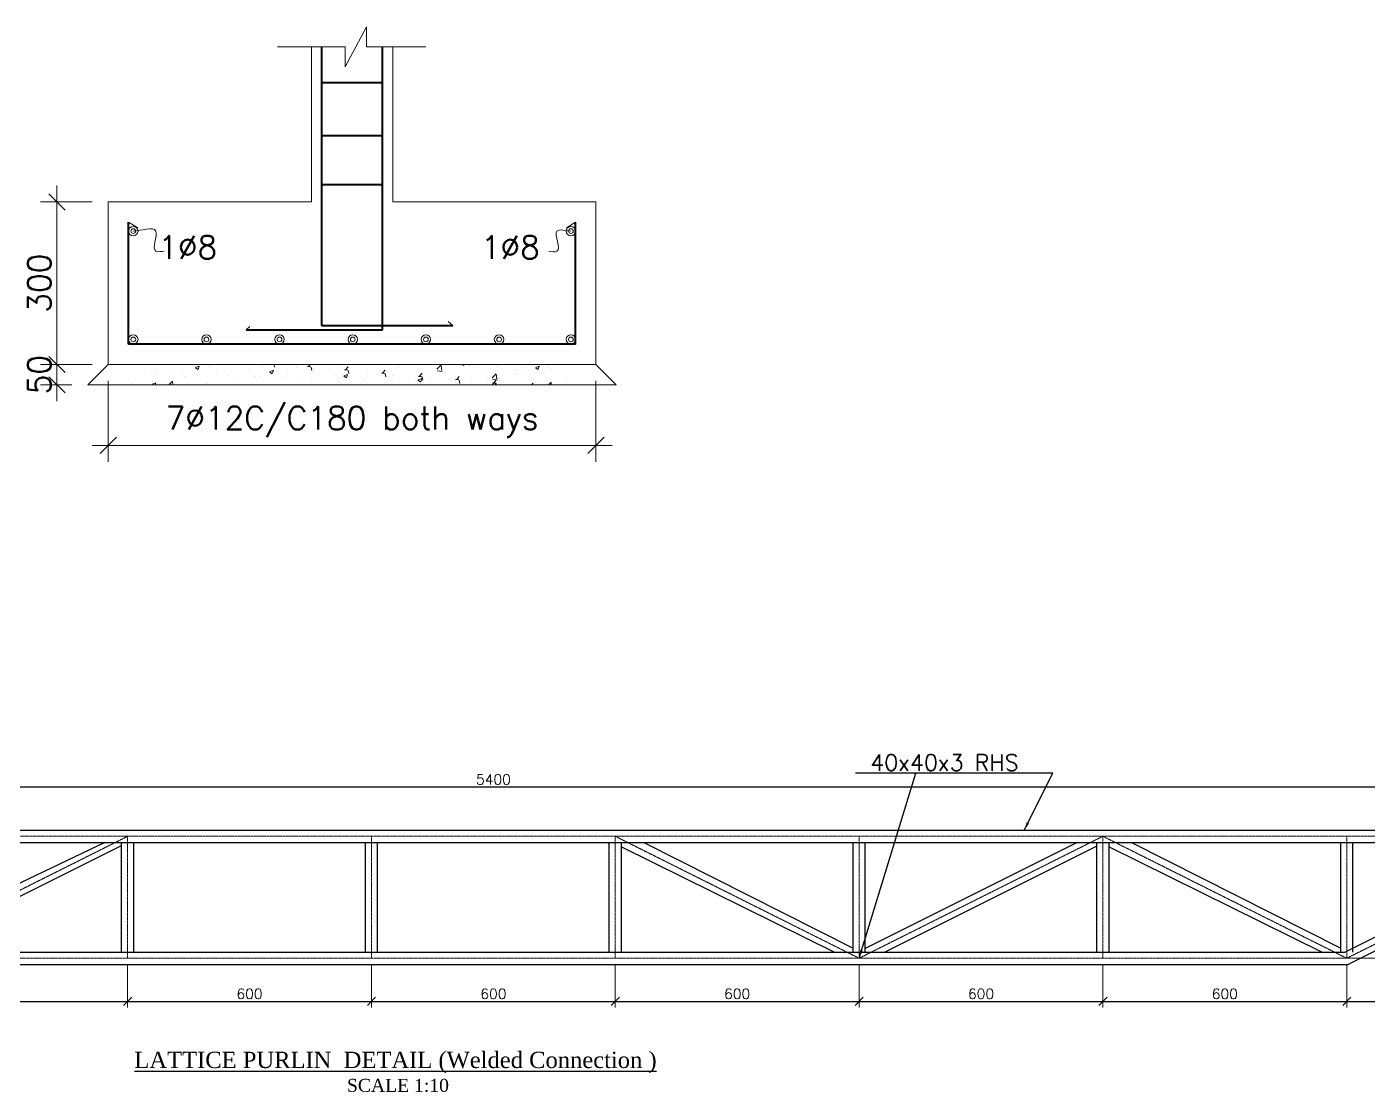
# Model space of a CAD drawing. Extents: x 60675 to 406257, y -6788 to 756297.
# Drawn here: x 390903 to 394203, y 746448 to 749068 of the extents above; entities that cross this region are included whole.
import ezdxf

# ---------------------------------------------------------------- set-up
doc = ezdxf.new("R2010")
doc.units = 0
doc.linetypes.add('CENTER2', pattern=[1.125, 0.75, -0.125, 0.125, -0.125])
doc.linetypes.add('CENTERX2', pattern=[101.6, 63.5, -12.7, 12.7, -12.7])
doc.layers.get('0').update_dxf_attribs({"linetype": 'CONTINUOUS'})
doc.layers.get('Defpoints').update_dxf_attribs({"linetype": 'CONTINUOUS'})
for name, color, linetype, lineweight in [('AR-BACKGROUND', 13, 'CONTINUOUS', 25), ('Axis', 144, 'CENTERX2', 9), ('DIM', 247, 'CONTINUOUS', 20), ('HATCH', 8, 'CONTINUOUS', 5), ('REIN', 6, 'CONTINUOUS', 40), ('reinfor', 123, 'CONTINUOUS', 40), ('TEXT', 7, 'CONTINUOUS', 25)]:
    doc.layers.add(name, color=color, linetype=linetype, lineweight=lineweight)
for name, color, linetype in [('concrete', 2, 'CONTINUOUS'), ('reinfor.', 6, 'CONTINUOUS'), ('TRUSS-LAYOUT', 30, 'CONTINUOUS')]:
    doc.layers.add(name, color=color, linetype=linetype)
doc.styles.add('BOLDTEXT4', font='italic.shx')
doc.styles.add('normal 2.5', font='romans.shx')
doc.styles.add('TEXT50-2.25', font='romans.shx')
doc.dimstyles.new('DIM-10', dxfattribs={"dimtxt": 25, "dimasz": 20, "dimexe": 15, "dimexo": 15, "dimgap": 6, "dimtad": 1, "dimdec": 0, "dimzin": 0, "dimdsep": 46, "dimtxsty": 'TEXT50-2.25', "dimblk1": 'OBLIQUE', "dimblk2": 'OBLIQUE', "dimsah": 1, "dimcen": 5, "dimdle": 15, "dimclrd": 9, "dimclre": 9, "dimclrt": 3, "dimadec": 0, "dimazin": 0, "dimtfac": 1, "dimtdec": 0, "dimtix": 1, "dimtmove": 0, "dimatfit": 0, "dimfxl": 1, "dimtolj": 1, "dimtzin": 0, "dimlwe": -1, "dimarcsym": 0})

# ---------------------------------------------------------------- blocks, each defined once
blk = doc.blocks.new('_Oblique')
at = {"color": 0, "linetype": 'ByBlock', "lineweight": -2}
blk.add_line((-0.5, -0.5), (0.5, 0.5), dxfattribs=at)
blk = doc.blocks.new('*D120')
at = {"layer": 'Defpoints', "color": 0, "lineweight": 25}
for p in [(390550.8, 746776.9), (391150.8, 746776.9), (391150.8, 746671)]:
    blk.add_point(p, dxfattribs=at)
at = {"layer": 'DIM', "color": 9}
for p, q in [((390550.8, 746761.9), (390550.8, 746656)), ((391150.8, 746761.9), (391150.8, 746656))]:
    blk.add_line(p, q, dxfattribs=at)
at = {"layer": 'DIM', "color": 9, "lineweight": -2}
blk.add_line((390535.8, 746671), (391165.8, 746671), dxfattribs=at)
at = {"layer": 'DIM', "color": 9, "lineweight": -2, "xscale": 20, "yscale": 20, "zscale": 20, "rotation": 180}
blk.add_blockref('_Oblique', (390550.8, 746671), dxfattribs=at)
at = {"layer": 'DIM', "color": 9, "lineweight": -2, "xscale": 20, "yscale": 20, "zscale": 20}
blk.add_blockref('_Oblique', (391150.8, 746671), dxfattribs=at)
at = {"layer": 'DIM', "color": 3, "insert": (390850.8, 746689.5), "char_height": 25, "attachment_point": 5, "style": 'TEXT50-2.25'}
blk.add_mtext('\\A1;600', dxfattribs=at)
blk = doc.blocks.new('*D121')
at = {"layer": 'Defpoints', "color": 0, "lineweight": 25}
for p in [(391150.8, 746776.9), (391750.8, 746776.9), (391750.8, 746671)]:
    blk.add_point(p, dxfattribs=at)
at = {"layer": 'DIM', "color": 9}
for p, q in [((391150.8, 746761.9), (391150.8, 746656)), ((391750.8, 746761.9), (391750.8, 746656))]:
    blk.add_line(p, q, dxfattribs=at)
at = {"layer": 'DIM', "color": 9, "lineweight": -2}
blk.add_line((391135.8, 746671), (391765.8, 746671), dxfattribs=at)
at = {"layer": 'DIM', "color": 9, "lineweight": -2, "xscale": 20, "yscale": 20, "zscale": 20, "rotation": 180}
blk.add_blockref('_Oblique', (391150.8, 746671), dxfattribs=at)
at = {"layer": 'DIM', "color": 9, "lineweight": -2, "xscale": 20, "yscale": 20, "zscale": 20}
blk.add_blockref('_Oblique', (391750.8, 746671), dxfattribs=at)
at = {"layer": 'DIM', "color": 3, "insert": (391450.8, 746689.5), "char_height": 25, "attachment_point": 5, "style": 'TEXT50-2.25'}
blk.add_mtext('\\A1;600', dxfattribs=at)
blk = doc.blocks.new('*D122')
at = {"layer": 'Defpoints', "color": 0, "lineweight": 25}
for p in [(391750.8, 746776.9), (392350.8, 746776.9), (392350.8, 746671)]:
    blk.add_point(p, dxfattribs=at)
at = {"layer": 'DIM', "color": 9}
for p, q in [((391750.8, 746761.9), (391750.8, 746656)), ((392350.8, 746761.9), (392350.8, 746656))]:
    blk.add_line(p, q, dxfattribs=at)
at = {"layer": 'DIM', "color": 9, "lineweight": -2}
blk.add_line((391735.8, 746671), (392365.8, 746671), dxfattribs=at)
at = {"layer": 'DIM', "color": 9, "lineweight": -2, "xscale": 20, "yscale": 20, "zscale": 20, "rotation": 180}
blk.add_blockref('_Oblique', (391750.8, 746671), dxfattribs=at)
at = {"layer": 'DIM', "color": 9, "lineweight": -2, "xscale": 20, "yscale": 20, "zscale": 20}
blk.add_blockref('_Oblique', (392350.8, 746671), dxfattribs=at)
at = {"layer": 'DIM', "color": 3, "insert": (392050.8, 746689.5), "char_height": 25, "attachment_point": 5, "style": 'TEXT50-2.25'}
blk.add_mtext('\\A1;600', dxfattribs=at)
blk = doc.blocks.new('*D125')
at = {"layer": 'Defpoints', "color": 0, "lineweight": 25}
for p in [(392350.8, 746776.9), (392950.8, 746777.1), (392950.8, 746671)]:
    blk.add_point(p, dxfattribs=at)
at = {"layer": 'DIM', "color": 9}
for p, q in [((392350.8, 746761.9), (392350.8, 746656)), ((392950.8, 746762.1), (392950.8, 746656))]:
    blk.add_line(p, q, dxfattribs=at)
at = {"layer": 'DIM', "color": 9, "lineweight": -2}
blk.add_line((392335.8, 746671), (392965.8, 746671), dxfattribs=at)
at = {"layer": 'DIM', "color": 9, "lineweight": -2, "xscale": 20, "yscale": 20, "zscale": 20, "rotation": 180}
blk.add_blockref('_Oblique', (392350.8, 746671), dxfattribs=at)
at = {"layer": 'DIM', "color": 9, "lineweight": -2, "xscale": 20, "yscale": 20, "zscale": 20}
blk.add_blockref('_Oblique', (392950.8, 746671), dxfattribs=at)
at = {"layer": 'DIM', "color": 3, "insert": (392650.8, 746689.5), "char_height": 25, "attachment_point": 5, "style": 'TEXT50-2.25'}
blk.add_mtext('\\A1;600', dxfattribs=at)
blk = doc.blocks.new('*D126')
at = {"layer": 'Defpoints', "color": 0, "lineweight": 25}
for p in [(392950.8, 746777.1), (393550.8, 746776.9), (393550.8, 746671)]:
    blk.add_point(p, dxfattribs=at)
at = {"layer": 'DIM', "color": 9}
for p, q in [((392950.8, 746762.1), (392950.8, 746656)), ((393550.8, 746761.9), (393550.8, 746656))]:
    blk.add_line(p, q, dxfattribs=at)
at = {"layer": 'DIM', "color": 9, "lineweight": -2}
blk.add_line((392935.8, 746671), (393565.8, 746671), dxfattribs=at)
at = {"layer": 'DIM', "color": 9, "lineweight": -2, "xscale": 20, "yscale": 20, "zscale": 20, "rotation": 180}
blk.add_blockref('_Oblique', (392950.8, 746671), dxfattribs=at)
at = {"layer": 'DIM', "color": 9, "lineweight": -2, "xscale": 20, "yscale": 20, "zscale": 20}
blk.add_blockref('_Oblique', (393550.8, 746671), dxfattribs=at)
at = {"layer": 'DIM', "color": 3, "insert": (393250.8, 746689.5), "char_height": 25, "attachment_point": 5, "style": 'TEXT50-2.25'}
blk.add_mtext('\\A1;600', dxfattribs=at)
blk = doc.blocks.new('*D127')
at = {"layer": 'Defpoints', "color": 0, "lineweight": 25}
for p in [(393550.8, 746776.9), (394150.8, 746776.9), (394150.8, 746671)]:
    blk.add_point(p, dxfattribs=at)
at = {"layer": 'DIM', "color": 9}
for p, q in [((393550.8, 746761.9), (393550.8, 746656)), ((394150.8, 746761.9), (394150.8, 746656))]:
    blk.add_line(p, q, dxfattribs=at)
at = {"layer": 'DIM', "color": 9, "lineweight": -2}
blk.add_line((393535.8, 746671), (394165.8, 746671), dxfattribs=at)
at = {"layer": 'DIM', "color": 9, "lineweight": -2, "xscale": 20, "yscale": 20, "zscale": 20, "rotation": 180}
blk.add_blockref('_Oblique', (393550.8, 746671), dxfattribs=at)
at = {"layer": 'DIM', "color": 9, "lineweight": -2, "xscale": 20, "yscale": 20, "zscale": 20}
blk.add_blockref('_Oblique', (394150.8, 746671), dxfattribs=at)
at = {"layer": 'DIM', "color": 3, "insert": (393850.8, 746689.5), "char_height": 25, "attachment_point": 5, "style": 'TEXT50-2.25'}
blk.add_mtext('\\A1;600', dxfattribs=at)
blk = doc.blocks.new('*D128')
at = {"layer": 'Defpoints', "color": 0, "lineweight": 25}
for p in [(394150.8, 746776.9), (394751, 746780.6), (394751, 746671)]:
    blk.add_point(p, dxfattribs=at)
at = {"layer": 'DIM', "color": 9}
for p, q in [((394150.8, 746761.9), (394150.8, 746656)), ((394751, 746765.6), (394751, 746656))]:
    blk.add_line(p, q, dxfattribs=at)
at = {"layer": 'DIM', "color": 9, "lineweight": -2}
blk.add_line((394135.8, 746671), (394766, 746671), dxfattribs=at)
at = {"layer": 'DIM', "color": 9, "lineweight": -2, "xscale": 20, "yscale": 20, "zscale": 20, "rotation": 180}
blk.add_blockref('_Oblique', (394150.8, 746671), dxfattribs=at)
at = {"layer": 'DIM', "color": 9, "lineweight": -2, "xscale": 20, "yscale": 20, "zscale": 20}
blk.add_blockref('_Oblique', (394751, 746671), dxfattribs=at)
at = {"layer": 'DIM', "color": 3, "insert": (394450.9, 746689.5), "char_height": 25, "attachment_point": 5, "style": 'TEXT50-2.25'}
blk.add_mtext('\\A1;600', dxfattribs=at)
blk = doc.blocks.new('*D131')
at = {"layer": 'Defpoints', "color": 0, "lineweight": 25}
for p in [(394751, 747198.3), (389350.8, 747091.9), (394751, 747091.9)]:
    blk.add_point(p, dxfattribs=at)
at = {"layer": 'DIM', "color": 9}
for p, q in [((389350.8, 747106.9), (389350.8, 747213.3)), ((394751, 747106.9), (394751, 747213.3))]:
    blk.add_line(p, q, dxfattribs=at)
at = {"layer": 'DIM', "color": 9, "lineweight": -2}
blk.add_line((389335.8, 747198.3), (394766, 747198.3), dxfattribs=at)
at = {"layer": 'DIM', "color": 9, "lineweight": -2, "xscale": 20, "yscale": 20, "zscale": 20, "rotation": 180}
blk.add_blockref('_Oblique', (389350.8, 747198.3), dxfattribs=at)
at = {"layer": 'DIM', "color": 9, "lineweight": -2, "xscale": 20, "yscale": 20, "zscale": 20}
blk.add_blockref('_Oblique', (394751, 747198.3), dxfattribs=at)
at = {"layer": 'DIM', "color": 3, "insert": (392050.9, 747216.8), "char_height": 25, "attachment_point": 5, "style": 'TEXT50-2.25'}
blk.add_mtext('\\A1;5400', dxfattribs=at)

msp = doc.modelspace()

# ---------------------------------------------------------------- linework, layer by layer
at = {"lineweight": 20}
for p, q in [((391686.08513, 748969.68497), (391738.54675, 749068.00891)), ((391738.54675, 749018.84694), (391738.54675, 749068.00891)), ((391686.08513, 749018.84694), (391519.94044, 749018.84694)), ((391686.08513, 748969.68497), (391686.08513, 749018.84694)), ((391884.81382, 749018.84694), (391738.54675, 749018.84694)), ((391103.112, 748237.41143), (391053.112, 748187.41143)), ((392353.112, 748187.41143), (392303.112, 748237.41143)), ((391053.112, 748187.41143), (392353.112, 748187.41143))]:
    msp.add_line(p, q, dxfattribs=at)
at = {"layer": 'AR-BACKGROUND'}
for p, q in [((391094.95695, 747061.94403), (390565.81115, 746809.56367)), ((390610.07557, 746791.94403), (391135.81115, 747054.60641)), ((392365.81115, 747051.26579), (392890.56931, 746791.94403)), ((392420.75702, 747061.94403), (392935.81115, 746801.51192)), ((393565.81115, 747051.26579), (394090.56931, 746791.94403)), ((393620.75702, 747061.94403), (394135.81115, 746801.51192))]:
    msp.add_line(p, q, dxfattribs=at)
for points in [[(393487.05693, 747061.94403), (392965.81115, 746801.32114)], [(393535.81115, 747052.78012), (393014.13897, 746791.94403)]]:
    msp.add_lwpolyline(points, dxfattribs=at)
at = {"layer": 'Axis', "linetype": 'CENTER2'}
for p, q in [((389301.60034, 747076.94403), (391150.81115, 747076.94403)), ((390550.81115, 746776.94403), (391150.81115, 747076.94403)), ((391135.81115, 747076.94403), (394800.23517, 747076.94403)), ((391150.81115, 746776.94403), (391150.81115, 747076.94403)), ((391750.81115, 746776.94403), (391750.81115, 747076.94403)), ((392350.81115, 746776.94403), (392350.81115, 747076.94403)), ((392950.81115, 746776.94403), (392350.81115, 747076.94403)), ((392950.81115, 746776.94403), (392950.81115, 747076.94403)), ((393550.81115, 746776.94403), (393550.81115, 747076.94403)), ((394150.81115, 746776.94403), (393550.81115, 747076.94403)), ((394150.81115, 746776.94403), (394150.81115, 747076.94403)), ((389600.81115, 746776.94403), (391135.81115, 746776.94403)), ((391135.81115, 746776.94403), (394907.40545, 746776.94403))]:
    msp.add_line(p, q, dxfattribs=at)
for points in [[(393550.59795, 747076.94403), (392950.59795, 746776.94403)], [(394750.81115, 747076.94403), (394150.81115, 746776.94403)]]:
    msp.add_lwpolyline(points, dxfattribs=at)
at = {"layer": 'concrete', "lineweight": 20}
for p, q in [((391603.112, 749018.84694), (391603.112, 748637.41143)), ((391803.112, 748637.41143), (391803.112, 749018.84694)), ((391103.112, 748637.41143), (391603.112, 748637.41143)), ((391103.112, 748637.41143), (391103.112, 748237.41143)), ((391803.112, 748637.41143), (392303.112, 748637.41143)), ((392303.112, 748237.41143), (392303.112, 748637.41143)), ((391103.112, 748237.41143), (392303.112, 748237.41143))]:
    msp.add_line(p, q, dxfattribs=at)
at = {"layer": 'DIM', "color": 9, "lineweight": 20}
for p, q in [((390976.71694, 748677.41143), (390976.71694, 748197.41143)), ((391063.112, 748637.41143), (390936.71694, 748637.41143)), ((390976.71694, 748277.41143), (390976.71694, 748147.41143)), ((391063.112, 748237.41143), (390936.71694, 748237.41143)), ((391063.112, 748237.41143), (390936.71694, 748237.41143)), ((391103.112, 748197.41143), (391103.112, 747998.34734)), ((392303.112, 748197.41143), (392303.112, 747998.34734)), ((391013.112, 748187.41143), (390936.71694, 748187.41143)), ((391063.112, 748038.34734), (392343.112, 748038.34734))]:
    msp.add_line(p, q, dxfattribs=at)
at = {"layer": 'HATCH', "lineweight": 20}
for p, q in [((391296.75996, 748237.39077), (391296.75996, 748237.39077)), ((391317.60099, 748229.19166), (391323.91825, 748224.93061)), ((391318.09834, 748229.96863), (391326.99069, 748233.38208)), ((391324.31048, 748225.47707), (391326.88558, 748233.15157)), ((391349.0319, 748232.76369), (391349.0319, 748232.76369)), ((391451.7544, 748227.93122), (391451.7544, 748227.93122)), ((391483.54755, 748232.11687), (391483.54755, 748232.11687)), ((391512.54307, 748230.9802), (391511.3568, 748237.41143)), ((391567.45626, 748231.08613), (391567.45626, 748231.08613)), ((391593.43451, 748232.157), (391601.02551, 748231.49287)), ((391596.08036, 748232.43825), (391600.25336, 748237.41143)), ((391603.63499, 748223.01006), (391602.1666, 748230.97077)), ((391608.76686, 748226.60266), (391608.76686, 748226.60266)), ((391673.97332, 748235.54481), (391673.97332, 748235.54481)), ((391687.1727, 748224.46871), (391693.29525, 748231.76528)), ((391818.4347, 748230.5138), (391818.4347, 748230.5138)), ((391911.93385, 748225.59246), (391921.82569, 748235.90188)), ((391923.57322, 748222.69336), (391922.1701, 748234.75451)), ((391931.89468, 748227.99215), (391931.89468, 748227.99215)), ((391975.1585, 748237.41143), (391978.17268, 748235.37834)), ((391978.5649, 748235.92512), (391979.06361, 748237.41143)), ((391990.93504, 748234.66818), (391990.93504, 748234.66818)), ((392006.60037, 748231.58939), (392006.60037, 748231.58939)), ((392058.73034, 748231.80381), (392058.73034, 748231.80381)), ((392126.52563, 748228.93944), (392126.52563, 748228.93944)), ((392154.37082, 748229.46818), (392160.68809, 748225.20713)), ((392154.86931, 748230.24487), (392163.76166, 748233.65833)), ((392161.08028, 748225.754), (392163.65538, 748233.4285)), ((392185.16067, 748229.1309), (392185.16067, 748229.1309)), ((392185.42979, 748233.13782), (392185.42979, 748233.13782)), ((391193.14253, 748218.68012), (391193.14253, 748218.68012)), ((391211.44849, 748196.29434), (391211.44849, 748196.29434)), ((391219.6769, 748215.69118), (391219.6769, 748215.69118)), ((391222.69537, 748224.67753), (391222.69537, 748224.67753)), ((391252.46246, 748187.41143), (391260.96554, 748196.27347)), ((391260.93782, 748215.81575), (391260.93782, 748215.81575)), ((391262.20731, 748187.41143), (391261.30982, 748195.12627)), ((391284.88337, 748224.63333), (391284.88337, 748224.63333)), ((391291.65538, 748206.85378), (391291.65538, 748206.85378)), ((391323.44854, 748211.03943), (391323.44854, 748211.03943)), ((391328.73312, 748212.95138), (391328.73312, 748212.95138)), ((391371.5475, 748217.37178), (391371.5475, 748217.37178)), ((391396.52842, 748210.087), (391396.52842, 748210.087)), ((391413.44973, 748200.00816), (391413.44973, 748200.00816)), ((391419.32708, 748205.65964), (391419.32708, 748205.65964)), ((391464.32372, 748207.22263), (391464.32372, 748207.22263)), ((391478.6562, 748208.95031), (391478.6562, 748208.95031)), ((391493.39167, 748218.37289), (391493.39167, 748218.37289)), ((391500.11639, 748219.02044), (391506.43366, 748214.75939)), ((391500.61402, 748219.79733), (391509.50637, 748223.21078)), ((391506.82587, 748215.30594), (391509.40097, 748222.98044)), ((391532.11901, 748204.35826), (391532.11901, 748204.35826)), ((391542.80472, 748217.08067), (391542.80472, 748217.08067)), ((391578.44358, 748198.91837), (391578.44358, 748198.91837)), ((391599.91431, 748201.49389), (391599.91431, 748201.49389)), ((391610.23674, 748203.10401), (391610.23674, 748203.10401)), ((391658.33569, 748209.43636), (391658.33569, 748209.43636)), ((391667.70961, 748198.62952), (391667.70961, 748198.62952)), ((391672.42902, 748193.26729), (391672.42902, 748193.26729)), ((391682.6318, 748208.84923), (391688.94906, 748204.58818)), ((391683.1297, 748209.62602), (391692.02206, 748213.03948)), ((391684.52655, 748224.18748), (391692.11755, 748223.52335)), ((391689.34126, 748205.13482), (391691.91635, 748212.80932)), ((391694.72691, 748215.03992), (391693.25852, 748223.00062)), ((391735.50491, 748195.76514), (391735.50491, 748195.76514)), ((391736.57755, 748201.39765), (391736.57755, 748201.39765)), ((391738.54259, 748219.9958), (391738.54259, 748219.9958)), ((391770.33575, 748224.18145), (391770.33575, 748224.18145)), ((391775.61859, 748216.21795), (391783.2096, 748215.55383)), ((391778.26503, 748216.49916), (391784.38758, 748223.79574)), ((391785.81883, 748207.06978), (391784.35044, 748215.03048)), ((391784.4066, 748193.44966), (391784.4066, 748193.44966)), ((391802.53968, 748210.91964), (391802.53968, 748210.91964)), ((391858.47119, 748206.1629), (391858.47119, 748206.1629)), ((391865.1472, 748198.67801), (391871.46447, 748194.41696)), ((391865.64539, 748199.45472), (391874.53774, 748202.86818)), ((391866.71064, 748208.24843), (391874.30164, 748207.58431)), ((391867.74615, 748219.86178), (391867.74615, 748219.86178)), ((391869.35736, 748208.52962), (391875.47992, 748215.8262)), ((391871.85665, 748194.9637), (391874.43174, 748202.63819)), ((391876.91075, 748199.09963), (391875.44236, 748207.06034)), ((391897.02493, 748195.1686), (391897.02493, 748195.1686)), ((391913.12623, 748222.05493), (391924.42119, 748220.30314)), ((391932.53578, 748218.87615), (391932.53578, 748218.87615)), ((391945.12388, 748201.50094), (391945.12388, 748201.50094)), ((391957.80268, 748200.27891), (391965.39368, 748199.61479)), ((391960.4497, 748200.56008), (391966.57225, 748207.85665)), ((391968.00267, 748191.12949), (391966.53428, 748199.0902)), ((391996.31251, 748195.23662), (391996.31251, 748195.23662)), ((392025.33078, 748212.06038), (392025.33078, 748212.06038)), ((392037.03149, 748203.70441), (392037.03149, 748203.70441)), ((392047.47337, 748204.57129), (392057.36521, 748214.88072)), ((392048.66577, 748201.03354), (392059.96073, 748199.28176)), ((392051.54203, 748192.59054), (392057.66459, 748199.88711)), ((392057.12394, 748216.24603), (392057.12394, 748216.24603)), ((392059.11276, 748201.67222), (392057.70964, 748213.73338)), ((392061.51897, 748204.17876), (392061.51897, 748204.17876)), ((392105.2229, 748222.57838), (392105.2229, 748222.57838)), ((392111.09608, 748216.41765), (392111.09608, 748216.41765)), ((392125.6675, 748212.30912), (392125.6675, 748212.30912)), ((392186.71779, 748187.41143), (392192.90473, 748193.85955)), ((392191.62964, 748221.83111), (392191.62964, 748221.83111)), ((392194.32093, 748226.07507), (392194.32093, 748226.07507)), ((392231.91208, 748193.56553), (392231.91208, 748193.56553)), ((391163.34953, 748189.962), (391163.34953, 748189.962)), ((391210.89278, 748188.23027), (391212.10676, 748187.41143)), ((391211.39009, 748189.00717), (391220.28245, 748192.42063)), ((391218.57389, 748187.41143), (391220.17733, 748192.19014)), ((391345.26249, 748192.9464), (391345.26249, 748192.9464)), ((391347.4876, 748190.48617), (391347.4876, 748190.48617)), ((391498.23668, 748188.35893), (391498.23668, 748188.35893)), ((391803.3002, 748192.90077), (391803.3002, 748192.90077)), ((391865.23177, 748190.98295), (391865.23177, 748190.98295)), ((391871.0955, 748190.0364), (391871.0955, 748190.0364)), ((391962.9669, 748190.99116), (391962.9669, 748190.99116)), ((392047.66261, 748188.5068), (392049.28655, 748187.41143)), ((392048.16107, 748189.28342), (392057.05342, 748192.69687)), ((392048.89472, 748192.30939), (392056.48573, 748191.64526)), ((392055.25077, 748187.41143), (392056.94713, 748192.46707)), ((392058.31027, 748187.41143), (392057.6262, 748191.12006)), ((392144.97582, 748187.41143), (392148.75692, 748191.91757)), ((392193.86584, 748187.41143), (392193.24918, 748192.71225))]:
    msp.add_line(p, q, dxfattribs=at)
for points, start_tangent, end_tangent in [([(391164.7279, 748565.63382), (391220.40389, 748565.63382), (391220.40389, 748515.85937), (391240.70852, 748515.85937)], (1, 0), (1, 0)), ([(392241.4961, 748565.63382), (392207.29636, 748565.63382), (392207.29636, 748515.85937), (392186.99172, 748515.85937)], (-1, 0), (-1, 0))]:
    msp.add_spline(points, degree=3, dxfattribs=dict(at, start_tangent=start_tangent, end_tangent=end_tangent))
at = {"layer": 'REIN'}
for p, q in [((391628.112, 749018.84694), (391628.112, 748333.1372)), ((391778.112, 748323.1372), (391778.112, 749018.84694)), ((391628.112, 748931.1098), (391778.112, 748931.1098)), ((391628.112, 748801.1098), (391778.112, 748801.1098)), ((391628.112, 748680.24097), (391778.112, 748680.24097)), ((391153.112, 748287.41143), (391153.112, 748587.41143)), ((392253.112, 748287.41143), (392253.112, 748587.41143)), ((391628.112, 748333.1372), (391951.11949, 748333.1372)), ((391442.5501, 748323.1372), (391778.112, 748323.1372)), ((392253.112, 748287.41143), (391153.112, 748287.41143))]:
    msp.add_line(p, q, dxfattribs=at)
at = {"layer": 'reinfor', "lineweight": 20}
for p, q in [((391153.112, 748587.41143), (391175.48824, 748573.7852)), ((392253.112, 748587.41143), (392230.73576, 748573.7852)), ((391442.5501, 748323.1372), (391451.13861, 748331.03036)), ((391951.11949, 748333.1372), (391939.69687, 748343.4916))]:
    msp.add_line(p, q, dxfattribs=at)
at = {"layer": 'reinfor.', "lineweight": 20}
for centre in [(391164.7279, 748565.63382), (392241.4961, 748565.63382), (391164.7279, 748299.02733), (391344.7279, 748299.02733), (391524.7279, 748299.02733), (391704.7279, 748299.02733), (391884.7279, 748299.02733), (392064.7279, 748299.02733), (392241.4961, 748299.02733)]:
    msp.add_circle(centre, 11.6159, dxfattribs=at)
for centre, start, end in [((391164.7279, 748565.63382), 0, 180), ((391164.7279, 748565.63382), 180, 0), ((392241.4961, 748565.63382), 0, 180), ((392241.4961, 748565.63382), 180, 0), ((391164.7279, 748299.02733), 0, 180), ((391164.7279, 748299.02733), 180, 0), ((391344.7279, 748299.02733), 0, 180), ((391344.7279, 748299.02733), 180, 0), ((391524.7279, 748299.02733), 0, 180), ((391524.7279, 748299.02733), 180, 0), ((391704.7279, 748299.02733), 0, 180), ((391704.7279, 748299.02733), 180, 0), ((391884.7279, 748299.02733), 0, 180), ((391884.7279, 748299.02733), 180, 0), ((392064.7279, 748299.02733), 0, 180), ((392064.7279, 748299.02733), 180, 0), ((392241.4961, 748299.02733), 0, 180), ((392241.4961, 748299.02733), 180, 0)]:
    msp.add_arc(centre, 5.80795, start, end, dxfattribs=at)
at = {"layer": 'TRUSS-LAYOUT'}
for p, q in [((389305.85754, 747091.94403), (391135.81115, 747091.94403)), ((391135.81115, 747091.94403), (394800.97797, 747091.94403)), ((389305.85754, 747061.94403), (391135.81115, 747061.94403)), ((391135.81115, 746791.94403), (391135.81115, 747061.94403)), ((391135.81115, 746791.94403), (391135.81115, 747061.94403)), ((391135.81115, 747061.94403), (394795.97797, 747061.94403)), ((391165.81115, 746791.94403), (391165.81115, 747061.94403)), ((391735.81115, 746791.94403), (391735.81115, 747061.94403)), ((391765.81115, 746791.94403), (391765.81115, 747061.94403)), ((392335.81115, 746791.94403), (392335.81115, 747061.94403)), ((392365.81115, 746791.94403), (392365.81115, 747061.94403)), ((392935.81115, 746791.94403), (392935.81115, 747061.94403)), ((392965.81115, 746791.94403), (392965.81115, 747061.94403)), ((393535.81115, 746791.94403), (393535.81115, 747061.94403)), ((393565.81115, 746791.94403), (393565.81115, 747061.94403)), ((394135.81115, 746791.94403), (394135.81115, 747061.94403)), ((394165.81115, 746791.94403), (394165.81115, 747061.94403)), ((389607.02436, 746791.94403), (391135.81115, 746791.94403)), ((391135.81115, 746791.94403), (394147.27013, 746791.94403)), ((389594.59795, 746761.94403), (391135.81115, 746761.94403)), ((391135.81115, 746761.94403), (394154.35217, 746761.94403))]:
    msp.add_line(p, q, dxfattribs=at)
for points in [[(394687.27013, 747061.94403), (394147.27013, 746791.94403)], [(394726.02436, 747047.78012), (394154.35217, 746761.94403)]]:
    msp.add_lwpolyline(points, dxfattribs=at)

# ---------------------------------------------------------------- block references
at = {"layer": 'DIM', "color": 9, "lineweight": 20, "xscale": 40, "yscale": 40, "zscale": 40}
for p, rotation in [((390976.71694, 748637.41143), 90), ((390976.71694, 748237.41143), 90), ((390976.71694, 748237.41143), 270), ((390976.71694, 748187.41143), 270), ((391103.112, 748038.34734), 180)]:
    msp.add_blockref('_Oblique', p, dxfattribs=dict(at, rotation=rotation))
msp.add_blockref('_Oblique', (392303.112, 748038.34734), dxfattribs=at)

# ---------------------------------------------------------------- texts
at = {"layer": 'DIM', "color": 3, "lineweight": 20, "char_height": 56.5, "attachment_point": 5, "rotation": 90, "style": 'TEXT50-2.25'}
for s, insert in [('\\A1;300', (390933.46694, 748437.41143)), ('\\A1;50', (390933.46694, 748212.41143))]:
    msp.add_mtext(s, dxfattribs=dict(at, insert=insert))
at = {"layer": 'DIM', "color": 3, "lineweight": 20, "insert": (391703.112, 748096.39496), "char_height": 56.5, "attachment_point": 5, "style": 'TEXT50-2.25'}
msp.add_mtext('\\A1;7%%C12C/C180 both ways', dxfattribs=at)
at = {"layer": 'TEXT', "lineweight": 20, "style": 'TEXT50-2.25'}
for p in [(391226.21596, 748497.7432), (392020.17516, 748497.7432)]:
    msp.add_text('1%%C8', height=56.25, dxfattribs=at).set_placement(p)
at = {"layer": 'TEXT', "insert": (393160.8827, 747225.05865), "char_height": 40, "attachment_point": 5, "style": 'normal 2.5'}
msp.add_mtext('40x40x3 RHS \\P  ', dxfattribs=at)
at = {"layer": 'TEXT', "insert": (391809.91592, 746546.99297), "char_height": 40, "width": 5377.8813988, "attachment_point": 2, "style": 'BOLDTEXT4'}
msp.add_mtext('{\\fTimes New Roman|b0|i0|c0|p18;\\LLATTICE PURLIN  DETAIL (Welded Connection )\\Fitalic|c0; } \\P{\\fTimes New Roman|b0|i0|c0|p18;\\H0.8x; SCALE 1:10}', dxfattribs=at)

# ---------------------------------------------------------------- dimensions: what is measured, and where the dimension line sits
at = {"layer": 'DIM'}
for base, p1, p2, picture, middle in [((394751.02436, 747198.34275), (389350.81115, 747091.94403), (394751.02436, 747091.94403), '*D131', (392050.91775, 747216.84275)), ((391150.81115, 746671.0019), (390550.81115, 746776.94403), (391150.81115, 746776.94403), '*D120', (390850.81115, 746689.5019)), ((391750.81115, 746671.0019), (391150.81115, 746776.94403), (391750.81115, 746776.94403), '*D121', (391450.81115, 746689.5019)), ((392350.81115, 746671.0019), (391750.81115, 746776.94403), (392350.81115, 746776.94403), '*D122', (392050.81115, 746689.5019)), ((392950.81115, 746671.0019), (392350.81115, 746776.94403), (392950.81115, 746777.05063), '*D125', (392650.81115, 746689.5019)), ((393550.81115, 746671.0019), (392950.81115, 746777.05063), (393550.81115, 746776.94403), '*D126', (393250.81115, 746689.5019)), ((394150.81115, 746671.0019), (393550.81115, 746776.94403), (394150.81115, 746776.94403), '*D127', (393850.81115, 746689.5019)), ((394751.02436, 746671.0019), (394150.81115, 746776.94403), (394751.02436, 746780.63713), '*D128', (394450.91775, 746689.5019))]:
    dim = msp.add_linear_dim(base=base, p1=p1, p2=p2, dimstyle='DIM-10', override={"dimtmove": 1}, dxfattribs=at)
    dim.commit()
    dim.dimension.update_dxf_attribs({"geometry": picture, "text_midpoint": middle})

# ---------------------------------------------------------------- leaders
at = {"layer": 'TEXT', "ltscale": 3}
for points in [[(393357.04802, 747091.94403), (393427.10929, 747232.21008), (392941.9961, 747232.21008)], [(392950.59795, 746776.94403), (393090.45469, 747232.21008), (392941.9961, 747232.21008)]]:
    msp.add_leader(points, dimstyle='DIM-10', dxfattribs=at)

doc.saveas('drawing.dxf')
